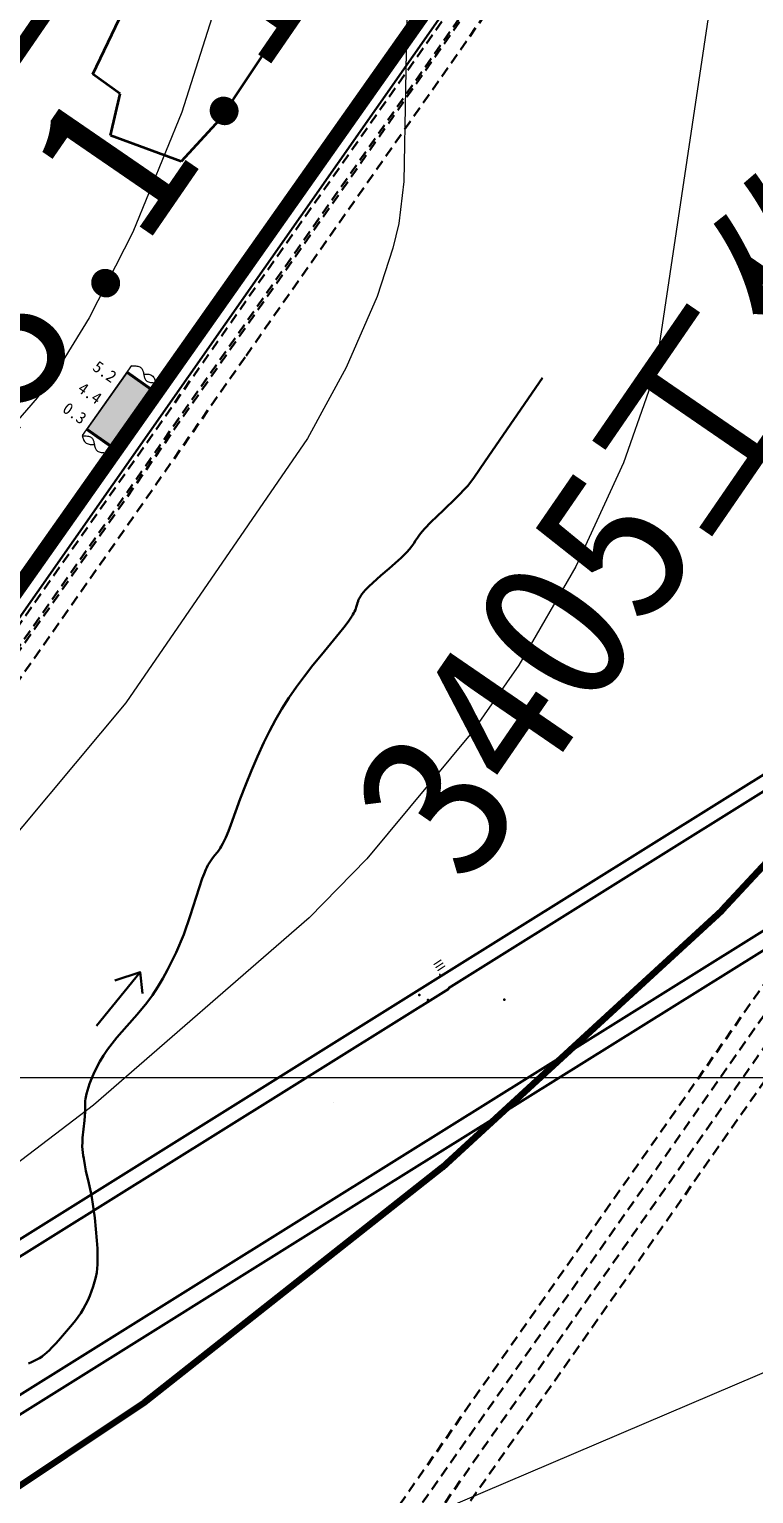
# Model space of a CAD drawing. Header units: inches. Extents: x 36473197 to 36486087, y 3899343 to 3911260.
# Drawn here: x 36480339.5 to 36480584.6, y 3904859.2 to 3905355 of the extents above; entities that cross this region are included whole.
import ezdxf

# ---------------------------------------------------------------- set-up
doc = ezdxf.new("R2010")
doc.units = ezdxf.units.IN
doc.header["$MEASUREMENT"] = 0
doc.linetypes.add('虚线', pattern=[0.0045, 0.00175, -0.001, 0.00175])
doc.linetypes.add('轴线', pattern=[0.026, 0.01, -0.002, 0.002, -0.002, 0.01])
doc.layers.get('Defpoints').update_dxf_attribs({"lineweight": 0})
doc.layers.add('0，2022年3季度接续', color=3, linetype='Continuous')
for name, color, linetype, lineweight in [('4煤底板等值线', 7, 'Continuous', 0), ('可采边界', 7, 'Continuous', 0), ('向北背斜轴', 7, 'Continuous', 0), ('四盘区泄水巷设计', 7, 'Continuous', 0), ('四盘区辅运巷', 7, 'Continuous', 0), ('小柱状', 7, 'Continuous', 0), ('居民地', 7, 'Continuous', 0), ('巷道', 7, 'Continuous', 0), ('巷道掘进尺', 7, 'Continuous', 0), ('巷道注记', 7, 'Continuous', 0), ('水系', 7, 'Continuous', 0), ('经纬网', 7, 'Continuous', 0), ('西区开拓设计', 7, 'Continuous', 0)]:
    doc.layers.add(name, color=color, linetype=linetype, lineweight=lineweight)
doc.styles.add('仿宋', font='simfang.ttf')
doc.styles.add('宋体', font='SIMSUN.TTC')
doc.styles.add('黑体', font='simhei.ttf')
doc.dimstyles.get("Standard").update_dxf_attribs({"dimtxt": 30, "dimasz": 20, "dimexe": 0.18, "dimexo": 0.0625, "dimgap": 0.09, "dimtad": 1, "dimdec": 0, "dimzin": 0, "dimdsep": 46, "dimtxsty": '仿宋', "dimcen": 0.09, "dimclrd": 150, "dimclre": 150, "dimadec": 0, "dimazin": 0, "dimtfac": 1, "dimtdec": 0, "dimtofl": 0, "dimtmove": 0, "dimatfit": 3, "dimfxl": 1, "dimtolj": 1, "dimtzin": 0, "dimlwd": 0, "dimarcsym": 0})

# ---------------------------------------------------------------- blocks, each defined once
blk = doc.blocks.new('*D204')
at = {"layer": 'Defpoints', "color": 0, "transparency": 16777216}
for p in [(36476925.52, 3911082.36), (36486060.15, 3904950.04), (36485936.09, 3904772.87)]:
    blk.add_point(p, dxfattribs=at)
at = {"layer": '四盘区辅运巷', "color": 150, "lineweight": -2, "transparency": 16777216}
for p, q in [((36476925.55, 3911082.41), (36477049.68, 3911259.68)), ((36485936.12, 3904772.92), (36486060.25, 3904950.19))]:
    blk.add_line(p, q, dxfattribs=at)
at = {"layer": '四盘区辅运巷', "color": 150, "lineweight": 0, "transparency": 16777216}
blk.add_line((36477065.96, 3911248.06), (36486043.76, 3904961.51), dxfattribs=at)
at = {"layer": '四盘区辅运巷', "color": 150, "transparency": 16777216}
for points in [[(36477067.87, 3911250.79), (36477064.05, 3911245.33), (36477049.58, 3911259.53)], [(36486045.68, 3904964.24), (36486041.85, 3904958.78), (36486060.15, 3904950.04)]]:
    blk.add_solid(points, dxfattribs=at)
at = {"layer": '四盘区辅运巷', "color": 0, "transparency": 16777216, "insert": (36481563.62, 3908117.29), "char_height": 30, "attachment_point": 5, "rotation": 324.9991, "style": '仿宋'}
blk.add_mtext('\\A1;1100', dxfattribs=at)
blk = doc.blocks.new('*D224')
at = {"layer": 'Defpoints', "color": 0, "transparency": 16777216}
for p in [(36480515.91, 3905753.51), (36480019.68, 3905112.14), (36480051.32, 3905089.99)]:
    blk.add_point(p, dxfattribs=at)
at = {"layer": '可采边界', "color": 150, "lineweight": -2, "transparency": 16777216}
for p, q in [((36480515.86, 3905753.54), (36480484.13, 3905775.76)), ((36480051.27, 3905090.03), (36480019.54, 3905112.25))]:
    blk.add_line(p, q, dxfattribs=at)
at = {"layer": '可采边界', "color": 150, "lineweight": 0, "transparency": 16777216}
blk.add_line((36480472.81, 3905759.28), (36480031.16, 3905128.53), dxfattribs=at)
at = {"layer": '可采边界', "color": 150, "transparency": 16777216}
for points in [[(36480475.54, 3905757.36), (36480470.07, 3905761.19), (36480484.28, 3905775.66)], [(36480033.89, 3905126.61), (36480028.43, 3905130.44), (36480019.68, 3905112.14)]]:
    blk.add_solid(points, dxfattribs=at)
at = {"layer": '可采边界', "color": 0, "transparency": 16777216, "insert": (36480264.48, 3905435.15), "char_height": 30, "attachment_point": 5, "rotation": 235.0004, "style": '仿宋'}
blk.add_mtext('\\A1;810', dxfattribs=at)

msp = doc.modelspace()

# ---------------------------------------------------------------- hatches: boundary and pattern name
at = {"layer": '小柱状'}
msp.add_hatch(color=7, dxfattribs=at).paths.add_polyline_path([(36480359.15, 3905219.8), (36480367.32, 3905214.04), (36480380.69, 3905233), (36480372.52, 3905238.76)], flags=17)
at = {"layer": '小柱状', "lineweight": 0}
h = msp.add_hatch(dxfattribs=at)
h.set_pattern_fill('细粒砂岩_1', color=256, scale=100, angle=-35, style=0, pattern_type=2)
h.set_pattern_definition([(145, (36480372.7279, 3905232.90186), (-0.344146, -0.49149), [0.007222, -0.592778]), (145, (36480372.7321, 3905232.90016), (-0.344146, -0.49149), [0.016, -0.584]), (145, (36480372.7347, 3905232.89955), (-0.344146, -0.49149), [0.021, -0.579]), (145, (36480372.73713, 3905232.8991), (-0.344146, -0.49149), [0.02552, -0.57448]), (145, (36480372.73877, 3905232.89914), (-0.344146, -0.49149), [0.02812, -0.57188]), (145, (36480372.7404, 3905232.8992), (-0.344146, -0.49149), [0.03072, -0.56928]), (145, (36480372.74205, 3905232.8993), (-0.344146, -0.49149), [0.03332, -0.56668]), (145, (36480372.7436, 3905232.8994), (-0.344146, -0.49149), [0.035708, -0.564292]), (145, (36480372.7448, 3905232.8998), (-0.344146, -0.49149), [0.037246, -0.562754]), (145, (36480372.746, 3905232.9002), (-0.344146, -0.49149), [0.038785, -0.561215]), (145, (36480372.7472, 3905232.90056), (-0.344146, -0.49149), [0.040323, -0.559677]), (145, (36480372.7484, 3905232.90094), (-0.344146, -0.49149), [0.04186, -0.55814]), (145, (36480372.7496, 3905232.9013), (-0.344146, -0.49149), [9e-17, -0.6]), (145, (36480372.7496, 3905232.9013), (-0.344146, -0.49149), [0.0434, -0.5566]), (145, (36480372.7505, 3905232.9019), (-0.344146, -0.49149), [0.0442, -0.5558]), (145, (36480372.7514, 3905232.9025), (-0.344146, -0.49149), [0.045, -0.555]), (145, (36480372.7523, 3905232.9031), (-0.344146, -0.49149), [0.0458, -0.5542]), (145, (36480372.7532, 3905232.9037), (-0.344146, -0.49149), [0.0466, -0.5534]), (145, (36480372.7541, 3905232.90426), (-0.344146, -0.49149), [0.0474, -0.5526]), (145, (36480372.755, 3905232.90485), (-0.344146, -0.49149), [4e-17, -0.6]), (145, (36480372.755, 3905232.90485), (-0.344146, -0.49149), [0.0482, -0.5518]), (145, (36480372.7557, 3905232.9056), (-0.344146, -0.49149), [0.048477, -0.551523]), (145, (36480372.7564, 3905232.90633), (-0.344146, -0.49149), [0.048754, -0.551246]), (145, (36480372.7571, 3905232.9071), (-0.344146, -0.49149), [0.04903, -0.55097]), (145, (36480372.7578, 3905232.9078), (-0.344146, -0.49149), [0.049308, -0.550692]), (145, (36480372.75846, 3905232.90855), (-0.344146, -0.49149), [0.049585, -0.550415]), (145, (36480372.75915, 3905232.9093), (-0.344146, -0.49149), [0.04986, -0.55014]), (145, (36480372.7597, 3905232.9101), (-0.344146, -0.49149), [0.04986, -0.55014]), (145, (36480372.7602, 3905232.911), (-0.344146, -0.49149), [0.049585, -0.550415]), (145, (36480372.76064, 3905232.9119), (-0.344146, -0.49149), [0.049308, -0.550692]), (145, (36480372.7611, 3905232.9128), (-0.344146, -0.49149), [0.04903, -0.55097]), (145, (36480372.76156, 3905232.9137), (-0.344146, -0.49149), [0.048754, -0.551246]), (145, (36480372.762, 3905232.9146), (-0.344146, -0.49149), [0.048477, -0.551523]), (145, (36480372.7625, 3905232.9155), (-0.344146, -0.49149), [0.0482, -0.5518]), (145, (36480372.723, 3905232.94315), (-0.344146, -0.49149), [4e-17, -0.6]), (145, (36480372.7627, 3905232.91655), (-0.344146, -0.49149), [0.0474, -0.5526]), (145, (36480372.763, 3905232.9176), (-0.344146, -0.49149), [0.0466, -0.5534]), (145, (36480372.7632, 3905232.91865), (-0.344146, -0.49149), [0.0458, -0.5542]), (145, (36480372.76346, 3905232.9197), (-0.344146, -0.49149), [0.045, -0.555]), (145, (36480372.7637, 3905232.92075), (-0.344146, -0.49149), [0.0442, -0.5558]), (145, (36480372.76396, 3905232.9218), (-0.344146, -0.49149), [0.0434, -0.5566]), (145, (36480372.7284, 3905232.9467), (-0.344146, -0.49149), [0, -0.6]), (145, (36480372.7639, 3905232.92305), (-0.344146, -0.49149), [0.04186, -0.55814]), (145, (36480372.76384, 3905232.9243), (-0.344146, -0.49149), [0.040323, -0.559677]), (145, (36480372.7638, 3905232.9256), (-0.344146, -0.49149), [0.038785, -0.561215]), (145, (36480372.7637, 3905232.92684), (-0.344146, -0.49149), [0.037246, -0.562754]), (145, (36480372.7637, 3905232.9281), (-0.344146, -0.49149), [0.035708, -0.564292]), (145, (36480372.76327, 3905232.9296), (-0.344146, -0.49149), [0.03332, -0.56668]), (145, (36480372.7628, 3905232.93117), (-0.344146, -0.49149), [0.03072, -0.56928]), (145, (36480372.7623, 3905232.9327), (-0.344146, -0.49149), [0.02812, -0.57188]), (145, (36480372.7618, 3905232.9343), (-0.344146, -0.49149), [0.02552, -0.57448]), (145, (36480372.7605, 3905232.9364), (-0.344146, -0.49149), [0.021, -0.579]), (145, (36480372.75904, 3905232.93866), (-0.344146, -0.49149), [0.016, -0.584]), (145, (36480372.7571, 3905232.941), (-0.344146, -0.49149), [0.01011, -0.58989]), (145, (36480372.66696, 3905232.94173), (-0.344146, -0.49149), [0.007222, -0.592778]), (145, (36480372.67113, 3905232.94004), (-0.344146, -0.49149), [0.016, -0.584]), (145, (36480372.67375, 3905232.9394), (-0.344146, -0.49149), [0.021, -0.579]), (145, (36480372.6762, 3905232.93894), (-0.344146, -0.49149), [0.02552, -0.57448]), (145, (36480372.6778, 3905232.939), (-0.344146, -0.49149), [0.02812, -0.57188]), (145, (36480372.67945, 3905232.9391), (-0.344146, -0.49149), [0.03072, -0.56928]), (145, (36480372.6811, 3905232.93916), (-0.344146, -0.49149), [0.03332, -0.56668]), (145, (36480372.68264, 3905232.9393), (-0.344146, -0.49149), [0.035708, -0.564292]), (145, (36480372.68385, 3905232.9397), (-0.344146, -0.49149), [0.037246, -0.562754]), (145, (36480372.68505, 3905232.94005), (-0.344146, -0.49149), [0.038785, -0.561215]), (145, (36480372.68625, 3905232.94043), (-0.344146, -0.49149), [0.040323, -0.559677]), (145, (36480372.68746, 3905232.9408), (-0.344146, -0.49149), [0.04186, -0.55814]), (145, (36480372.68866, 3905232.9412), (-0.344146, -0.49149), [2e-17, -0.6]), (145, (36480372.68866, 3905232.9412), (-0.344146, -0.49149), [0.0434, -0.5566]), (145, (36480372.68956, 3905232.9418), (-0.344146, -0.49149), [0.0442, -0.5558]), (145, (36480372.69046, 3905232.94237), (-0.344146, -0.49149), [0.045, -0.555]), (145, (36480372.69137, 3905232.94296), (-0.344146, -0.49149), [0.0458, -0.5542]), (145, (36480372.69227, 3905232.94355), (-0.344146, -0.49149), [0.0466, -0.5534]), (145, (36480372.69317, 3905232.94414), (-0.344146, -0.49149), [0.0474, -0.5526]), (145, (36480372.69407, 3905232.9447), (-0.344146, -0.49149), [2e-17, -0.6]), (145, (36480372.69407, 3905232.9447), (-0.344146, -0.49149), [0.0482, -0.5518]), (145, (36480372.69476, 3905232.94547), (-0.344146, -0.49149), [0.048477, -0.551523]), (145, (36480372.69544, 3905232.9462), (-0.344146, -0.49149), [0.048754, -0.551246]), (145, (36480372.69613, 3905232.94695), (-0.344146, -0.49149), [0.04903, -0.55097]), (145, (36480372.6968, 3905232.9477), (-0.344146, -0.49149), [0.049308, -0.550692]), (145, (36480372.6975, 3905232.9484), (-0.344146, -0.49149), [0.049585, -0.550415]), (145, (36480372.6982, 3905232.94916), (-0.344146, -0.49149), [0.04986, -0.55014]), (145, (36480372.69877, 3905232.95), (-0.344146, -0.49149), [0.04986, -0.55014]), (145, (36480372.6992, 3905232.9509), (-0.344146, -0.49149), [0.049585, -0.550415]), (145, (36480372.6997, 3905232.9518), (-0.344146, -0.49149), [0.049308, -0.550692]), (145, (36480372.70015, 3905232.9527), (-0.344146, -0.49149), [0.04903, -0.55097]), (145, (36480372.7006, 3905232.9536), (-0.344146, -0.49149), [0.048754, -0.551246]), (145, (36480372.70107, 3905232.9545), (-0.344146, -0.49149), [0.048477, -0.551523]), (145, (36480372.7015, 3905232.9554), (-0.344146, -0.49149), [0.0482, -0.5518]), (145, (36480372.66204, 3905232.983), (-0.344146, -0.49149), [0, -0.6]), (145, (36480372.7018, 3905232.9564), (-0.344146, -0.49149), [0.0474, -0.5526]), (145, (36480372.702, 3905232.9575), (-0.344146, -0.49149), [0.0466, -0.5534]), (145, (36480372.70226, 3905232.9585), (-0.344146, -0.49149), [0.0458, -0.5542]), (145, (36480372.7025, 3905232.95957), (-0.344146, -0.49149), [0.045, -0.555]), (145, (36480372.70276, 3905232.9606), (-0.344146, -0.49149), [0.0442, -0.5558]), (145, (36480372.703, 3905232.96167), (-0.344146, -0.49149), [0.0434, -0.5566]), (145, (36480372.66745, 3905232.98656), (-0.344146, -0.49149), [4e-17, -0.6]), (145, (36480372.70295, 3905232.9629), (-0.344146, -0.49149), [0.04186, -0.55814]), (145, (36480372.7029, 3905232.9642), (-0.344146, -0.49149), [0.040323, -0.559677]), (145, (36480372.70283, 3905232.96545), (-0.344146, -0.49149), [0.038785, -0.561215]), (145, (36480372.7028, 3905232.9667), (-0.344146, -0.49149), [0.037246, -0.562754]), (145, (36480372.7027, 3905232.96797), (-0.344146, -0.49149), [0.035708, -0.564292]), (145, (36480372.7023, 3905232.9695), (-0.344146, -0.49149), [0.03332, -0.56668]), (145, (36480372.7018, 3905232.97104), (-0.344146, -0.49149), [0.03072, -0.56928]), (145, (36480372.70133, 3905232.9726), (-0.344146, -0.49149), [0.02812, -0.57188]), (145, (36480372.70084, 3905232.97417), (-0.344146, -0.49149), [0.02552, -0.57448]), (145, (36480372.69956, 3905232.9763), (-0.344146, -0.49149), [0.021, -0.579]), (145, (36480372.6981, 3905232.97854), (-0.344146, -0.49149), [0.016, -0.584]), (145, (36480372.69614, 3905232.9809), (-0.344146, -0.49149), [0.01011, -0.58989]), (145, (36480372.6051, 3905232.98784), (-0.344146, -0.49149), [0.007222, -0.592778]), (145, (36480372.6093, 3905232.98614), (-0.344146, -0.49149), [0.016, -0.584]), (145, (36480372.6119, 3905232.9855), (-0.344146, -0.49149), [0.021, -0.579]), (145, (36480372.61434, 3905232.98505), (-0.344146, -0.49149), [0.02552, -0.57448]), (145, (36480372.616, 3905232.9851), (-0.344146, -0.49149), [0.02812, -0.57188]), (145, (36480372.6176, 3905232.9852), (-0.344146, -0.49149), [0.03072, -0.56928]), (145, (36480372.61925, 3905232.9853), (-0.344146, -0.49149), [0.03332, -0.56668]), (145, (36480372.6208, 3905232.9854), (-0.344146, -0.49149), [0.035708, -0.564292]), (145, (36480372.622, 3905232.9858), (-0.344146, -0.49149), [0.037246, -0.562754]), (145, (36480372.6232, 3905232.98616), (-0.344146, -0.49149), [0.038785, -0.561215]), (145, (36480372.6244, 3905232.98654), (-0.344146, -0.49149), [0.040323, -0.559677]), (145, (36480372.6256, 3905232.9869), (-0.344146, -0.49149), [0.04186, -0.55814]), (145, (36480372.6268, 3905232.9873), (-0.344146, -0.49149), [0, -0.6]), (145, (36480372.6268, 3905232.9873), (-0.344146, -0.49149), [0.0434, -0.5566]), (145, (36480372.6277, 3905232.9879), (-0.344146, -0.49149), [0.0442, -0.5558]), (145, (36480372.6286, 3905232.9885), (-0.344146, -0.49149), [0.045, -0.555]), (145, (36480372.6295, 3905232.98906), (-0.344146, -0.49149), [0.0458, -0.5542]), (145, (36480372.6304, 3905232.98965), (-0.344146, -0.49149), [0.0466, -0.5534]), (145, (36480372.63133, 3905232.99024), (-0.344146, -0.49149), [0.0474, -0.5526]), (145, (36480372.63223, 3905232.99083), (-0.344146, -0.49149), [3e-17, -0.6]), (145, (36480372.63223, 3905232.99083), (-0.344146, -0.49149), [0.0482, -0.5518]), (145, (36480372.6329, 3905232.9916), (-0.344146, -0.49149), [0.048477, -0.551523]), (145, (36480372.6336, 3905232.9923), (-0.344146, -0.49149), [0.048754, -0.551246]), (145, (36480372.6343, 3905232.99305), (-0.344146, -0.49149), [0.04903, -0.55097]), (145, (36480372.635, 3905232.9938), (-0.344146, -0.49149), [0.049308, -0.550692]), (145, (36480372.63567, 3905232.99453), (-0.344146, -0.49149), [0.049585, -0.550415]), (145, (36480372.63635, 3905232.9953), (-0.344146, -0.49149), [0.04986, -0.55014]), (145, (36480372.6369, 3905232.9961), (-0.344146, -0.49149), [0.04986, -0.55014]), (145, (36480372.6374, 3905232.997), (-0.344146, -0.49149), [0.049585, -0.550415]), (145, (36480372.63785, 3905232.9979), (-0.344146, -0.49149), [0.049308, -0.550692]), (145, (36480372.6383, 3905232.9988), (-0.344146, -0.49149), [0.04903, -0.55097]), (145, (36480372.63877, 3905232.9997), (-0.344146, -0.49149), [0.048754, -0.551246]), (145, (36480372.6392, 3905233.0006), (-0.344146, -0.49149), [0.048477, -0.551523]), (145, (36480372.6397, 3905233.0015), (-0.344146, -0.49149), [0.0482, -0.5518]), (145, (36480372.6002, 3905233.0291), (-0.344146, -0.49149), [3e-17, -0.6]), (145, (36480372.63993, 3905233.00253), (-0.344146, -0.49149), [0.0474, -0.5526]), (145, (36480372.6402, 3905233.0036), (-0.344146, -0.49149), [0.0466, -0.5534]), (145, (36480372.6404, 3905233.0046), (-0.344146, -0.49149), [0.0458, -0.5542]), (145, (36480372.6407, 3905233.0057), (-0.344146, -0.49149), [0.045, -0.555]), (145, (36480372.6409, 3905233.0067), (-0.344146, -0.49149), [0.0442, -0.5558]), (145, (36480372.64116, 3905233.0078), (-0.344146, -0.49149), [0.0434, -0.5566]), (145, (36480372.6056, 3905233.03267), (-0.344146, -0.49149), [3e-17, -0.6]), (145, (36480372.6411, 3905233.00903), (-0.344146, -0.49149), [0.04186, -0.55814]), (145, (36480372.64105, 3905233.0103), (-0.344146, -0.49149), [0.040323, -0.559677]), (145, (36480372.641, 3905233.01155), (-0.344146, -0.49149), [0.038785, -0.561215]), (145, (36480372.64094, 3905233.0128), (-0.344146, -0.49149), [0.037246, -0.562754]), (145, (36480372.6409, 3905233.0141), (-0.344146, -0.49149), [0.035708, -0.564292]), (145, (36480372.6405, 3905233.0156), (-0.344146, -0.49149), [0.03332, -0.56668]), (145, (36480372.64, 3905233.01714), (-0.344146, -0.49149), [0.03072, -0.56928]), (145, (36480372.6395, 3905233.0187), (-0.344146, -0.49149), [0.02812, -0.57188]), (145, (36480372.639, 3905233.0203), (-0.344146, -0.49149), [0.02552, -0.57448]), (145, (36480372.6377, 3905233.0224), (-0.344146, -0.49149), [0.021, -0.579]), (145, (36480372.63625, 3905233.02464), (-0.344146, -0.49149), [0.016, -0.584]), (145, (36480372.6343, 3905233.027), (-0.344146, -0.49149), [0.01011, -0.58989]), (145, (36480372.3101, 3905232.8282), (-0.344146, -0.49149), [0.007222, -0.592778]), (145, (36480372.31427, 3905232.8265), (-0.344146, -0.49149), [0.016, -0.584]), (145, (36480372.3169, 3905232.8259), (-0.344146, -0.49149), [0.021, -0.579]), (145, (36480372.3193, 3905232.8254), (-0.344146, -0.49149), [0.02552, -0.57448]), (145, (36480372.32095, 3905232.8255), (-0.344146, -0.49149), [0.02812, -0.57188]), (145, (36480372.3226, 3905232.82555), (-0.344146, -0.49149), [0.03072, -0.56928]), (145, (36480372.3242, 3905232.8256), (-0.344146, -0.49149), [0.03332, -0.56668]), (145, (36480372.3258, 3905232.82575), (-0.344146, -0.49149), [0.035708, -0.564292]), (145, (36480372.327, 3905232.82613), (-0.344146, -0.49149), [0.037246, -0.562754]), (145, (36480372.3282, 3905232.8265), (-0.344146, -0.49149), [0.038785, -0.561215]), (145, (36480372.3294, 3905232.8269), (-0.344146, -0.49149), [0.040323, -0.559677]), (145, (36480372.3306, 3905232.82727), (-0.344146, -0.49149), [0.04186, -0.55814]), (145, (36480372.3318, 3905232.82764), (-0.344146, -0.49149), [1e-17, -0.6]), (145, (36480372.3318, 3905232.82764), (-0.344146, -0.49149), [0.0434, -0.5566]), (145, (36480372.3327, 3905232.82823), (-0.344146, -0.49149), [0.0442, -0.5558]), (145, (36480372.3336, 3905232.8288), (-0.344146, -0.49149), [0.045, -0.555]), (145, (36480372.3345, 3905232.8294), (-0.344146, -0.49149), [0.0458, -0.5542]), (145, (36480372.3354, 3905232.83), (-0.344146, -0.49149), [0.0466, -0.5534]), (145, (36480372.3363, 3905232.8306), (-0.344146, -0.49149), [0.0474, -0.5526]), (145, (36480372.3372, 3905232.8312), (-0.344146, -0.49149), [0, -0.6]), (145, (36480372.3372, 3905232.8312), (-0.344146, -0.49149), [0.0482, -0.5518]), (145, (36480372.3379, 3905232.8319), (-0.344146, -0.49149), [0.048477, -0.551523]), (145, (36480372.3386, 3905232.83266), (-0.344146, -0.49149), [0.048754, -0.551246]), (145, (36480372.33927, 3905232.8334), (-0.344146, -0.49149), [0.04903, -0.55097]), (145, (36480372.33995, 3905232.83414), (-0.344146, -0.49149), [0.049308, -0.550692]), (145, (36480372.34064, 3905232.8349), (-0.344146, -0.49149), [0.049585, -0.550415]), (145, (36480372.3413, 3905232.8356), (-0.344146, -0.49149), [0.04986, -0.55014]), (145, (36480372.3419, 3905232.83644), (-0.344146, -0.49149), [0.04986, -0.55014]), (145, (36480372.34236, 3905232.83734), (-0.344146, -0.49149), [0.049585, -0.550415]), (145, (36480372.3428, 3905232.83824), (-0.344146, -0.49149), [0.049308, -0.550692]), (145, (36480372.3433, 3905232.83913), (-0.344146, -0.49149), [0.04903, -0.55097]), (145, (36480372.34374, 3905232.84003), (-0.344146, -0.49149), [0.048754, -0.551246]), (145, (36480372.3442, 3905232.84093), (-0.344146, -0.49149), [0.048477, -0.551523]), (145, (36480372.34466, 3905232.84183), (-0.344146, -0.49149), [0.0482, -0.5518]), (145, (36480372.3052, 3905232.8695), (-0.344146, -0.49149), [2e-17, -0.6]), (145, (36480372.3449, 3905232.8429), (-0.344146, -0.49149), [0.0474, -0.5526]), (145, (36480372.34515, 3905232.8439), (-0.344146, -0.49149), [0.0466, -0.5534]), (145, (36480372.3454, 3905232.845), (-0.344146, -0.49149), [0.0458, -0.5542]), (145, (36480372.34564, 3905232.846), (-0.344146, -0.49149), [0.045, -0.555]), (145, (36480372.3459, 3905232.8471), (-0.344146, -0.49149), [0.0442, -0.5558]), (145, (36480372.34614, 3905232.8481), (-0.344146, -0.49149), [0.0434, -0.5566]), (145, (36480372.3106, 3905232.873), (-0.344146, -0.49149), [4e-17, -0.6]), (145, (36480372.3461, 3905232.8494), (-0.344146, -0.49149), [0.04186, -0.55814]), (145, (36480372.346, 3905232.85064), (-0.344146, -0.49149), [0.040323, -0.559677]), (145, (36480372.34597, 3905232.8519), (-0.344146, -0.49149), [0.038785, -0.561215]), (145, (36480372.3459, 3905232.85316), (-0.344146, -0.49149), [0.037246, -0.562754]), (145, (36480372.34585, 3905232.8544), (-0.344146, -0.49149), [0.035708, -0.564292]), (145, (36480372.34545, 3905232.8559), (-0.344146, -0.49149), [0.03332, -0.56668]), (145, (36480372.34496, 3905232.8575), (-0.344146, -0.49149), [0.03072, -0.56928]), (145, (36480372.34447, 3905232.85906), (-0.344146, -0.49149), [0.02812, -0.57188]), (145, (36480372.344, 3905232.8606), (-0.344146, -0.49149), [0.02552, -0.57448]), (145, (36480372.3427, 3905232.86274), (-0.344146, -0.49149), [0.021, -0.579]), (145, (36480372.3412, 3905232.865), (-0.344146, -0.49149), [0.016, -0.584]), (145, (36480372.3393, 3905232.86733), (-0.344146, -0.49149), [0.01011, -0.58989]), (145, (36480372.24914, 3905232.86806), (-0.344146, -0.49149), [0.007222, -0.592778]), (145, (36480372.2533, 3905232.86636), (-0.344146, -0.49149), [0.016, -0.584]), (145, (36480372.25593, 3905232.86575), (-0.344146, -0.49149), [0.021, -0.579]), (145, (36480372.25836, 3905232.8653), (-0.344146, -0.49149), [0.02552, -0.57448]), (145, (36480372.26, 3905232.86534), (-0.344146, -0.49149), [0.02812, -0.57188]), (145, (36480372.26164, 3905232.8654), (-0.344146, -0.49149), [0.03072, -0.56928]), (145, (36480372.2633, 3905232.8655), (-0.344146, -0.49149), [0.03332, -0.56668]), (145, (36480372.2648, 3905232.8656), (-0.344146, -0.49149), [0.035708, -0.564292]), (145, (36480372.266, 3905232.866), (-0.344146, -0.49149), [0.037246, -0.562754]), (145, (36480372.26723, 3905232.8664), (-0.344146, -0.49149), [0.038785, -0.561215]), (145, (36480372.26844, 3905232.86676), (-0.344146, -0.49149), [0.040323, -0.559677]), (145, (36480372.26964, 3905232.86714), (-0.344146, -0.49149), [0.04186, -0.55814]), (145, (36480372.27084, 3905232.8675), (-0.344146, -0.49149), [0, -0.6]), (145, (36480372.27084, 3905232.8675), (-0.344146, -0.49149), [0.0434, -0.5566]), (145, (36480372.27174, 3905232.8681), (-0.344146, -0.49149), [0.0442, -0.5558]), (145, (36480372.27265, 3905232.8687), (-0.344146, -0.49149), [0.045, -0.555]), (145, (36480372.27355, 3905232.8693), (-0.344146, -0.49149), [0.0458, -0.5542]), (145, (36480372.27445, 3905232.8699), (-0.344146, -0.49149), [0.0466, -0.5534]), (145, (36480372.27535, 3905232.87046), (-0.344146, -0.49149), [0.0474, -0.5526]), (145, (36480372.27625, 3905232.87105), (-0.344146, -0.49149), [2e-17, -0.6]), (145, (36480372.27625, 3905232.87105), (-0.344146, -0.49149), [0.0482, -0.5518]), (145, (36480372.27694, 3905232.8718), (-0.344146, -0.49149), [0.048477, -0.551523]), (145, (36480372.2776, 3905232.87253), (-0.344146, -0.49149), [0.048754, -0.551246]), (145, (36480372.2783, 3905232.8733), (-0.344146, -0.49149), [0.04903, -0.55097]), (145, (36480372.279, 3905232.874), (-0.344146, -0.49149), [0.049308, -0.550692]), (145, (36480372.2797, 3905232.87475), (-0.344146, -0.49149), [0.049585, -0.550415]), (145, (36480372.2804, 3905232.8755), (-0.344146, -0.49149), [0.04986, -0.55014]), (145, (36480372.28095, 3905232.8763), (-0.344146, -0.49149), [0.04986, -0.55014]), (145, (36480372.2814, 3905232.8772), (-0.344146, -0.49149), [0.049585, -0.550415]), (145, (36480372.28187, 3905232.8781), (-0.344146, -0.49149), [0.049308, -0.550692]), (145, (36480372.2823, 3905232.879), (-0.344146, -0.49149), [0.04903, -0.55097]), (145, (36480372.2828, 3905232.8799), (-0.344146, -0.49149), [0.048754, -0.551246]), (145, (36480372.28325, 3905232.8808), (-0.344146, -0.49149), [0.048477, -0.551523]), (145, (36480372.2837, 3905232.8817), (-0.344146, -0.49149), [0.0482, -0.5518]), (145, (36480372.2442, 3905232.90935), (-0.344146, -0.49149), [2e-17, -0.6]), (145, (36480372.28395, 3905232.88275), (-0.344146, -0.49149), [0.0474, -0.5526]), (145, (36480372.2842, 3905232.8838), (-0.344146, -0.49149), [0.0466, -0.5534]), (145, (36480372.28445, 3905232.88485), (-0.344146, -0.49149), [0.0458, -0.5542]), (145, (36480372.2847, 3905232.8859), (-0.344146, -0.49149), [0.045, -0.555]), (145, (36480372.28494, 3905232.88695), (-0.344146, -0.49149), [0.0442, -0.5558]), (145, (36480372.2852, 3905232.888), (-0.344146, -0.49149), [0.0434, -0.5566]), (145, (36480372.24963, 3905232.9129), (-0.344146, -0.49149), [2e-17, -0.6]), (145, (36480372.2851, 3905232.88925), (-0.344146, -0.49149), [0.04186, -0.55814]), (145, (36480372.2851, 3905232.8905), (-0.344146, -0.49149), [0.040323, -0.559677]), (145, (36480372.285, 3905232.8918), (-0.344146, -0.49149), [0.038785, -0.561215]), (145, (36480372.28496, 3905232.89304), (-0.344146, -0.49149), [0.037246, -0.562754]), (145, (36480372.2849, 3905232.8943), (-0.344146, -0.49149), [0.035708, -0.564292]), (145, (36480372.2845, 3905232.8958), (-0.344146, -0.49149), [0.03332, -0.56668]), (145, (36480372.284, 3905232.89736), (-0.344146, -0.49149), [0.03072, -0.56928]), (145, (36480372.2835, 3905232.8989), (-0.344146, -0.49149), [0.02812, -0.57188]), (145, (36480372.283, 3905232.9005), (-0.344146, -0.49149), [0.02552, -0.57448]), (145, (36480372.28174, 3905232.9026), (-0.344146, -0.49149), [0.021, -0.579]), (145, (36480372.2803, 3905232.90486), (-0.344146, -0.49149), [0.016, -0.584]), (145, (36480372.2783, 3905232.9072), (-0.344146, -0.49149), [0.01011, -0.58989]), (145, (36480372.1873, 3905232.91417), (-0.344146, -0.49149), [0.007222, -0.592778]), (145, (36480372.1915, 3905232.91247), (-0.344146, -0.49149), [0.016, -0.584]), (145, (36480372.1941, 3905232.91185), (-0.344146, -0.49149), [0.021, -0.579]), (145, (36480372.1965, 3905232.9114), (-0.344146, -0.49149), [0.02552, -0.57448]), (145, (36480372.19816, 3905232.91145), (-0.344146, -0.49149), [0.02812, -0.57188]), (145, (36480372.1998, 3905232.9115), (-0.344146, -0.49149), [0.03072, -0.56928]), (145, (36480372.20144, 3905232.9116), (-0.344146, -0.49149), [0.03332, -0.56668]), (145, (36480372.203, 3905232.91173), (-0.344146, -0.49149), [0.035708, -0.564292]), (145, (36480372.2042, 3905232.9121), (-0.344146, -0.49149), [0.037246, -0.562754]), (145, (36480372.2054, 3905232.9125), (-0.344146, -0.49149), [0.038785, -0.561215]), (145, (36480372.2066, 3905232.91287), (-0.344146, -0.49149), [0.040323, -0.559677]), (145, (36480372.2078, 3905232.91324), (-0.344146, -0.49149), [0.04186, -0.55814]), (145, (36480372.209, 3905232.9136), (-0.344146, -0.49149), [2e-17, -0.6]), (145, (36480372.209, 3905232.9136), (-0.344146, -0.49149), [0.0434, -0.5566]), (145, (36480372.2099, 3905232.9142), (-0.344146, -0.49149), [0.0442, -0.5558]), (145, (36480372.2108, 3905232.9148), (-0.344146, -0.49149), [0.045, -0.555]), (145, (36480372.2117, 3905232.9154), (-0.344146, -0.49149), [0.0458, -0.5542]), (145, (36480372.2126, 3905232.916), (-0.344146, -0.49149), [0.0466, -0.5534]), (145, (36480372.2135, 3905232.9166), (-0.344146, -0.49149), [0.0474, -0.5526]), (145, (36480372.2144, 3905232.91716), (-0.344146, -0.49149), [0, -0.6]), (145, (36480372.2144, 3905232.91716), (-0.344146, -0.49149), [0.0482, -0.5518]), (145, (36480372.2151, 3905232.9179), (-0.344146, -0.49149), [0.048477, -0.551523]), (145, (36480372.2158, 3905232.91864), (-0.344146, -0.49149), [0.048754, -0.551246]), (145, (36480372.2165, 3905232.9194), (-0.344146, -0.49149), [0.04903, -0.55097]), (145, (36480372.21716, 3905232.9201), (-0.344146, -0.49149), [0.049308, -0.550692]), (145, (36480372.21785, 3905232.92086), (-0.344146, -0.49149), [0.049585, -0.550415]), (145, (36480372.21854, 3905232.9216), (-0.344146, -0.49149), [0.04986, -0.55014]), (145, (36480372.2191, 3905232.9224), (-0.344146, -0.49149), [0.04986, -0.55014]), (145, (36480372.21957, 3905232.9233), (-0.344146, -0.49149), [0.049585, -0.550415]), (145, (36480372.22, 3905232.9242), (-0.344146, -0.49149), [0.049308, -0.550692]), (145, (36480372.2205, 3905232.9251), (-0.344146, -0.49149), [0.04903, -0.55097]), (145, (36480372.22095, 3905232.926), (-0.344146, -0.49149), [0.048754, -0.551246]), (145, (36480372.2214, 3905232.9269), (-0.344146, -0.49149), [0.048477, -0.551523]), (145, (36480372.2219, 3905232.9278), (-0.344146, -0.49149), [0.0482, -0.5518]), (145, (36480372.1824, 3905232.95546), (-0.344146, -0.49149), [0, -0.6]), (145, (36480372.2221, 3905232.92886), (-0.344146, -0.49149), [0.0474, -0.5526]), (145, (36480372.22236, 3905232.9299), (-0.344146, -0.49149), [0.0466, -0.5534]), (145, (36480372.2226, 3905232.93096), (-0.344146, -0.49149), [0.0458, -0.5542]), (145, (36480372.22285, 3905232.932), (-0.344146, -0.49149), [0.045, -0.555]), (145, (36480372.2231, 3905232.93305), (-0.344146, -0.49149), [0.0442, -0.5558]), (145, (36480372.22335, 3905232.9341), (-0.344146, -0.49149), [0.0434, -0.5566]), (145, (36480372.1878, 3905232.959), (-0.344146, -0.49149), [4e-17, -0.6]), (145, (36480372.2233, 3905232.93536), (-0.344146, -0.49149), [0.04186, -0.55814]), (145, (36480372.22323, 3905232.9366), (-0.344146, -0.49149), [0.040323, -0.559677]), (145, (36480372.2232, 3905232.9379), (-0.344146, -0.49149), [0.038785, -0.561215]), (145, (36480372.2231, 3905232.93914), (-0.344146, -0.49149), [0.037246, -0.562754]), (145, (36480372.22306, 3905232.9404), (-0.344146, -0.49149), [0.035708, -0.564292]), (145, (36480372.22266, 3905232.9419), (-0.344146, -0.49149), [0.03332, -0.56668]), (145, (36480372.22217, 3905232.9435), (-0.344146, -0.49149), [0.03072, -0.56928]), (145, (36480372.2217, 3905232.94504), (-0.344146, -0.49149), [0.02812, -0.57188]), (145, (36480372.2212, 3905232.9466), (-0.344146, -0.49149), [0.02552, -0.57448]), (145, (36480372.2199, 3905232.9487), (-0.344146, -0.49149), [0.021, -0.579]), (145, (36480372.21843, 3905232.95097), (-0.344146, -0.49149), [0.016, -0.584]), (145, (36480372.2165, 3905232.9533), (-0.344146, -0.49149), [0.01011, -0.58989])])
h.paths.add_polyline_path([(36480372.47, 3905238.69), (36480380.64, 3905232.93), (36480380.87, 3905233.25), (36480372.7, 3905239.02)], flags=17)
h = msp.add_hatch(dxfattribs=at)
h.set_pattern_fill('泥岩_1_1', color=256, scale=133.333333, angle=-35, style=0, pattern_type=2)
h.set_pattern_definition([(145, (36480358.6987, 3905213.515), (-0.45886, -0.65532), [0.266667, -0.533333]), (325, (36480359.0373, 3905213.76614), (0.45886, 0.65532), [0.266667, -0.533333]), (325, (36480358.5403, 3905213.87), (0.45886, 0.65532), []), (325, (36480358.3109, 3905213.5423), (0.45886, 0.65532), [])])
h.paths.add_polyline_path([(36480358.87, 3905219.4), (36480367.04, 3905213.64), (36480367.27, 3905213.97), (36480359.1, 3905219.73)], flags=17)

# ---------------------------------------------------------------- linework, layer by layer
at = {"layer": '0，2022年3季度接续', "color": 1, "true_color": 0xff0000, "const_width": 5.29}
msp.add_lwpolyline([(36480117.26, 3905157.38), (36480259.48, 3905057.46), (36480505.17, 3905406.23), (36480360.13, 3905507.79), (36480117.26, 3905157.38)], dxfattribs=at)
at = {"layer": '4煤底板等值线', "color": 7, "linetype": 'Continuous', "lineweight": 0, "flags": 128}
for points in [[(36480404.41, 3905368.91), (36480391.09, 3905326.94), (36480374.54, 3905286.31), (36480359.78, 3905257.25), (36480348.47, 3905238.91), (36480342.18, 3905230.23), (36480333.48, 3905220.19), (36480264.64, 3905155.66), (36480188.07, 3905063.38), (36480164.06, 3905041.76), (36480112.11, 3905002.76), (36480031.67, 3904953.59), (36479878.62, 3904838.15), (36479864.2, 3904823.8), (36479837.91, 3904792.45), (36479802.49, 3904741.84), (36479781.8, 3904706.36), (36479772.32, 3904685.11), (36479765.23, 3904672.18), (36479755.7, 3904657.96), (36479746.91, 3904647.27), (36479735.89, 3904636.27), (36479627.03, 3904549.12)], [(36480467.39, 3905366.25), (36480466.18, 3905303.44), (36480464.51, 3905289.25), (36480462.55, 3905280.89), (36480457.17, 3905264.46), (36480446.74, 3905240.46), (36480433.59, 3905216.41), (36480372.21, 3905126.97), (36480320.12, 3905064.6), (36480282.18, 3905024.76), (36480139.57, 3904900.71), (36480048.5, 3904829.52), (36480036.72, 3904818.66), (36479994.26, 3904770.5), (36479992.74, 3904768.36), (36479978.62, 3904751.28), (36479969.13, 3904736.8), (36479949.54, 3904713.15), (36479853.49, 3904608.65)], [(36480569.5, 3905361.19), (36480552.65, 3905248.07), (36480548.96, 3905232.29), (36480540.56, 3905208.16), (36480524.43, 3905173.14), (36480505.12, 3905139.69), (36480489.2, 3905116.92), (36480453.68, 3905074.12), (36480434.25, 3905054.17), (36480361.21, 3904990.75)], [(36480261.09, 3904764.95), (36480334.61, 3904787.77), (36480364.48, 3904799.94), (36480414.81, 3904826.33), (36480609.69, 3904909.51), (36480662.68, 3904937.99), (36480687.3, 3904954.67), (36480703.32, 3904968.48), (36480732.99, 3904998.99), (36480884.97, 3905187.4), (36480914.38, 3905216.81), (36480991.89, 3905307.78), (36481019.47, 3905334.14), (36481052.66, 3905359.87)], [(36480361.21, 3904990.75), (36480222.26, 3904884.83), (36480155.95, 3904824.89)]]:
    msp.add_lwpolyline(points, dxfattribs=at)
at = {"layer": '向北背斜轴', "color": 1, "lineweight": 100, "true_color": 0xff0000, "flags": 128}
msp.add_lwpolyline([(36480842.76, 3905435.61), (36480700.41, 3905200.66), (36480661.14, 3905150.37), (36480573.82, 3905056.59), (36480479.2, 3904969.64), (36480378.51, 3904890.14), (36480325.38, 3904854.65), (36480099.79, 3904736.04), (36480058.4, 3904705.99), (36480019.24, 3904672.91), (36479922.22, 3904578.27), (36479636.95, 3904369), (36479610.14, 3904345.79), (36479593.73, 3904329.22), (36479586.18, 3904320.44), (36479575.16, 3904305.07), (36479565.25, 3904288.87), (36479547.82, 3904254.75), (36479532.82, 3904218.9), (36479508.11, 3904143.71), (36479414.51, 3903713.86)], dxfattribs=at)
at = {"layer": '四盘区泄水巷设计', "color": 30, "linetype": '虚线', "lineweight": 30, "ltscale": 2000, "true_color": 0xff8000}
for p, q in [((36480057.48, 3904755.46), (36480681.18, 3905646.19)), ((36480139.03, 3904864.61), (36480684.62, 3905643.79))]:
    msp.add_line(p, q, dxfattribs=at)
at = {"layer": '四盘区泄水巷设计', "color": 30, "linetype": 'Continuous', "lineweight": 30, "true_color": 0xff8000}
for p, q in [((36480728.83, 3905190.72), (36480478.76, 3905034.4)), ((36480731.38, 3905186.64), (36480481.29, 3905030.37)), ((36480745.02, 3905141.39), (36480458.37, 3904962.27)), ((36480626.68, 3905074.05), (36480466.58, 3904974.01)), ((36480478.76, 3905034.4), (36480241.67, 3904886.25)), ((36480481.41, 3905030.16), (36480248.62, 3904884.7)), ((36480466.58, 3904974.01), (36480269.51, 3904850.87)), ((36480458.37, 3904962.27), (36479180.31, 3904163.66))]:
    msp.add_line(p, q, dxfattribs=at)
at = {"layer": '四盘区泄水巷设计', "color": 1, "linetype": '轴线', "lineweight": 30, "ltscale": 2000, "true_color": 0xff0000}
msp.add_line((36480442.34, 3904991.64), (36480442.34, 3904991.64), dxfattribs=at)
at = {"layer": '四盘区泄水巷设计', "color": 7, "lineweight": 30}
for p in [(36480471.51, 3905028.05), (36480474.42, 3905026.34), (36480500.26, 3905026.47)]:
    msp.add_point(p, dxfattribs=at)
at = {"layer": '四盘区辅运巷', "linetype": '虚线', "lineweight": 30, "ltscale": 2000, "flags": 128}
for points, elevation in [([(36479994.42, 3904162.27), (36480979.51, 3905569.43)], 0.2), ([(36479983.75, 3904157.77), (36480970.76, 3905567.89)], 0.2), ([(36479679.42, 3903733.44), (36480951.9, 3905551.42)], 0.2), ([(36479999.91, 3904158.43), (36480967.45, 3905540.53)], 0.4)]:
    msp.add_lwpolyline(points, dxfattribs=dict(at, elevation=elevation))
at = {"layer": '小柱状', "color": 7, "linetype": 'Continuous', "lineweight": 0}
for p, q in [((36480357.48, 3905217.43), (36480374.19, 3905241.13)), ((36480365.6, 3905211.6), (36480382.31, 3905235.3))]:
    msp.add_line(p, q, dxfattribs=at)
at = {"layer": '小柱状', "linetype": 'Continuous', "flags": 128}
for points in [[(36480359.1, 3905219.73), (36480367.27, 3905213.97), (36480380.64, 3905232.93), (36480372.47, 3905238.69), (36480359.1, 3905219.73)], [(36480372.47, 3905238.69), (36480380.64, 3905232.93), (36480380.87, 3905233.25), (36480372.7, 3905239.02), (36480372.47, 3905238.69)], [(36480358.87, 3905219.4), (36480367.04, 3905213.64), (36480367.27, 3905213.97), (36480359.1, 3905219.73), (36480358.87, 3905219.4)]]:
    msp.add_lwpolyline(points, dxfattribs=at)
at = {"layer": '小柱状', "color": 7, "linetype": 'Continuous', "flags": 128}
msp.add_lwpolyline([(36480359.1, 3905219.73), (36480367.27, 3905213.97), (36480380.64, 3905232.93), (36480372.47, 3905238.69), (36480359.1, 3905219.73)], dxfattribs=at)
at = {"layer": '小柱状', "color": 7}
msp.add_lwpolyline([(36480359.15, 3905219.8), (36480367.32, 3905214.04), (36480380.69, 3905233), (36480372.52, 3905238.76), (36480359.15, 3905219.8)], dxfattribs=at)
at = {"layer": '小柱状', "color": 7, "linetype": 'Continuous', "lineweight": 0, "flags": 128}
for points in [[(36480374.14, 3905241.06), (36480374.19, 3905241.06), (36480374.33, 3905241.06), (36480374.55, 3905241.06), (36480374.83, 3905241.05), (36480375.16, 3905241.03), (36480375.51, 3905240.99), (36480375.88, 3905240.94), (36480376.24, 3905240.87), (36480376.59, 3905240.77), (36480376.9, 3905240.64), (36480377.17, 3905240.48), (36480377.4, 3905240.3), (36480377.59, 3905240.09), (36480377.74, 3905239.86), (36480377.87, 3905239.61), (36480377.97, 3905239.34), (36480378.05, 3905239.06), (36480378.12, 3905238.77), (36480378.17, 3905238.48), (36480378.28, 3905237.88), (36480378.34, 3905237.59), (36480378.4, 3905237.3), (36480378.48, 3905237.02), (36480378.59, 3905236.75), (36480378.71, 3905236.5), (36480378.86, 3905236.27), (36480379.05, 3905236.06), (36480379.28, 3905235.87), (36480379.55, 3905235.72), (36480379.86, 3905235.59), (36480380.21, 3905235.49), (36480380.58, 3905235.42), (36480380.94, 3905235.36), (36480381.3, 3905235.33), (36480381.62, 3905235.31), (36480381.9, 3905235.3), (36480382.12, 3905235.3), (36480382.26, 3905235.3), (36480382.31, 3905235.3)], [(36480378.23, 3905238.18), (36480378.28, 3905238.19), (36480378.42, 3905238.2), (36480378.63, 3905238.22), (36480378.91, 3905238.24), (36480379.23, 3905238.24), (36480379.58, 3905238.22), (36480379.94, 3905238.17), (36480380.31, 3905238.08), (36480380.66, 3905237.95), (36480380.99, 3905237.76), (36480381.28, 3905237.52), (36480381.52, 3905237.23), (36480381.73, 3905236.91), (36480381.9, 3905236.58), (36480382.03, 3905236.26), (36480382.14, 3905235.96), (36480382.22, 3905235.69), (36480382.27, 3905235.48), (36480382.3, 3905235.35), (36480382.31, 3905235.3)], [(36480357.43, 3905217.36), (36480357.48, 3905217.36), (36480357.62, 3905217.36), (36480357.84, 3905217.36), (36480358.12, 3905217.35), (36480358.44, 3905217.33), (36480358.8, 3905217.29), (36480359.16, 3905217.24), (36480359.53, 3905217.17), (36480359.88, 3905217.07), (36480360.19, 3905216.94), (36480360.46, 3905216.78), (36480360.69, 3905216.6), (36480360.88, 3905216.39), (36480361.03, 3905216.16), (36480361.15, 3905215.91), (36480361.26, 3905215.64), (36480361.34, 3905215.36), (36480361.4, 3905215.07), (36480361.46, 3905214.78), (36480361.57, 3905214.18), (36480361.62, 3905213.89), (36480361.69, 3905213.6), (36480361.77, 3905213.32), (36480361.87, 3905213.05), (36480362, 3905212.8), (36480362.15, 3905212.57), (36480362.34, 3905212.36), (36480362.57, 3905212.17), (36480362.84, 3905212.02), (36480363.15, 3905211.89), (36480363.5, 3905211.79), (36480363.86, 3905211.72), (36480364.23, 3905211.67), (36480364.58, 3905211.63), (36480364.91, 3905211.61), (36480365.19, 3905211.6), (36480365.41, 3905211.6), (36480365.55, 3905211.6), (36480365.6, 3905211.6)], [(36480357.43, 3905217.36), (36480357.44, 3905217.31), (36480357.47, 3905217.17), (36480357.52, 3905216.96), (36480357.6, 3905216.7), (36480357.71, 3905216.4), (36480357.84, 3905216.08), (36480358.01, 3905215.75), (36480358.22, 3905215.43), (36480358.46, 3905215.14), (36480358.75, 3905214.9), (36480359.08, 3905214.71), (36480359.43, 3905214.58), (36480359.8, 3905214.49), (36480360.16, 3905214.44), (36480360.51, 3905214.42), (36480360.83, 3905214.42), (36480361.11, 3905214.43), (36480361.32, 3905214.45), (36480361.46, 3905214.47), (36480361.51, 3905214.48)]]:
    msp.add_lwpolyline(points, dxfattribs=at)
at = {"layer": '居民地', "color": 254, "linetype": 'Continuous', "lineweight": 35, "true_color": 0xd7d7d7}
for p, q in [((36480457.48, 3905405.32, 0.2), (36480403.82, 3905324.27, 0.2)), ((36480361.03, 3905339.72, 0.2), (36480378.44, 3905376.14, 0.2)), ((36480370.23, 3905333.15, 0.2), (36480361.03, 3905339.72, 0.2)), ((36480366.94, 3905319.04, 0.2), (36480370.23, 3905333.15, 0.2)), ((36480403.82, 3905324.27, 0.2), (36480390.92, 3905310.18, 0.2)), ((36480390.92, 3905310.18, 0.2), (36480366.94, 3905319.04, 0.2))]:
    msp.add_line(p, q, dxfattribs=at)
at = {"layer": '巷道', "color": 7, "lineweight": 30, "flags": 128}
for points in [[(36480138.09, 3904872.92), (36480724.57, 3905710.51)], [(36480425.01, 3905291.76), (36480579.26, 3905512.05)], [(36480317.07, 3905137.6), (36480425.01, 3905291.76)]]:
    msp.add_lwpolyline(points, dxfattribs=at)
at = {"layer": '巷道掘进尺', "color": 3, "true_color": 0x00ff00, "const_width": 0.3}
msp.add_lwpolyline([(36480478.57, 3905034.98, -1), (36480478.23, 3905034.98, -1), (36480478.57, 3905034.98)], format="xyb", dxfattribs=at)
at = {"layer": '水系', "color": 151, "linetype": 'Continuous', "lineweight": 30, "true_color": 0x7fbfff, "flags": 128}
for points in [[(36480339.26, 3904903.29), (36480340.21, 3904903.71), (36480341.15, 3904904.15), (36480342.07, 3904904.62), (36480342.52, 3904904.86), (36480342.96, 3904905.12), (36480343.82, 3904905.68), (36480344.26, 3904906), (36480344.68, 3904906.34), (36480345.5, 3904907.06), (36480346.3, 3904907.81), (36480347.08, 3904908.59), (36480348.59, 3904910.22), (36480350.07, 3904911.89), (36480352.16, 3904914.23), (36480354.17, 3904916.62), (36480355.13, 3904917.85), (36480356.05, 3904919.1), (36480356.93, 3904920.38), (36480357.76, 3904921.69), (36480358.56, 3904923.15), (36480359.3, 3904924.65), (36480359.97, 3904926.18), (36480360.59, 3904927.73), (36480361.14, 3904929.31), (36480361.63, 3904930.9), (36480361.84, 3904931.71), (36480362.03, 3904932.51), (36480362.35, 3904934.14), (36480362.5, 3904935.47), (36480362.59, 3904936.81), (36480362.64, 3904939.51), (36480362.55, 3904942.21), (36480362.38, 3904944.92), (36480362.06, 3904948.77), (36480361.66, 3904952.61), (36480361.15, 3904956.44), (36480360.52, 3904960.26), (36480359.62, 3904964.39), (36480358.7, 3904968.52), (36480358.28, 3904970.58), (36480357.92, 3904972.65), (36480357.76, 3904973.68), (36480357.63, 3904974.72), (36480357.46, 3904976.79), (36480357.47, 3904978.24), (36480357.55, 3904979.7), (36480357.82, 3904982.61), (36480358.16, 3904985.53), (36480358.43, 3904988.44), (36480358.43, 3904989.4), (36480358.41, 3904990.36), (36480358.41, 3904991.31), (36480358.44, 3904992.26), (36480358.52, 3904992.84), (36480358.61, 3904993.41), (36480358.87, 3904994.56), (36480359.17, 3904995.69), (36480359.52, 3904996.82), (36480359.91, 3904997.94), (36480360.33, 3904999.05), (36480361.26, 3905001.24), (36480362.3, 3905003.4), (36480363.42, 3905005.51), (36480364.64, 3905007.58), (36480365.95, 3905009.57), (36480367.5, 3905011.64), (36480369.14, 3905013.64), (36480372.56, 3905017.52), (36480376.01, 3905021.38), (36480379.32, 3905025.34), (36480381.23, 3905028.03), (36480382.99, 3905030.81), (36480384.67, 3905033.65), (36480386.27, 3905036.54), (36480387.78, 3905039.47), (36480389.23, 3905042.44), (36480391.84, 3905048.52), (36480393.97, 3905054.83), (36480395.93, 3905061.19), (36480396.94, 3905064.35), (36480398.04, 3905067.47), (36480398.63, 3905069), (36480399.27, 3905070.5), (36480399.61, 3905071.24), (36480399.97, 3905071.97), (36480400.36, 3905072.69), (36480400.78, 3905073.39), (36480401.51, 3905074.37), (36480402.3, 3905075.33), (36480403.08, 3905076.29), (36480403.83, 3905077.28), (36480404.14, 3905077.76), (36480404.43, 3905078.26), (36480404.97, 3905079.27), (36480405.96, 3905081.35), (36480406.86, 3905083.48), (36480407.71, 3905085.64), (36480409.32, 3905090.02), (36480410.9, 3905094.41), (36480412.75, 3905099.26), (36480414.69, 3905104.07), (36480416.71, 3905108.83), (36480418.86, 3905113.53), (36480420.79, 3905117.39), (36480422.84, 3905121.19), (36480425, 3905124.92), (36480427.28, 3905128.58), (36480429.9, 3905132.34), (36480432.63, 3905136.02), (36480435.45, 3905139.64), (36480438.35, 3905143.23), (36480441.43, 3905146.92), (36480444.49, 3905150.62), (36480445.97, 3905152.5), (36480447.39, 3905154.41), (36480448.06, 3905155.38), (36480448.71, 3905156.37), (36480449.01, 3905156.87), (36480449.31, 3905157.38), (36480449.45, 3905157.64), (36480449.58, 3905157.9), (36480449.83, 3905158.43), (36480450.16, 3905159.38), (36480450.45, 3905160.35), (36480450.59, 3905160.84), (36480450.75, 3905161.31), (36480450.83, 3905161.55), (36480450.92, 3905161.78), (36480451.11, 3905162.24), (36480451.21, 3905162.43), (36480451.32, 3905162.62), (36480451.55, 3905162.99), (36480451.8, 3905163.36), (36480452.05, 3905163.71), (36480452.6, 3905164.4), (36480453.19, 3905165.07), (36480454.43, 3905166.35), (36480455.75, 3905167.6), (36480458.5, 3905170), (36480461.31, 3905172.37), (36480463.34, 3905174.18), (36480465.31, 3905176.03), (36480466.26, 3905176.97), (36480467.2, 3905177.94), (36480468.1, 3905178.93), (36480468.95, 3905179.96), (36480469.61, 3905180.9), (36480470.23, 3905181.86), (36480470.85, 3905182.82), (36480471.51, 3905183.76), (36480472.42, 3905184.89), (36480473.39, 3905185.97), (36480475.42, 3905188.07), (36480479.63, 3905192.14), (36480483.83, 3905196.21), (36480487.83, 3905200.45), (36480489.91, 3905203.16), (36480491.88, 3905205.95), (36480493.8, 3905208.79), (36480513.11, 3905236.98)], [(36480362.2, 3905017.59), (36480377.01, 3905035.78)], [(36480368.46, 3905032.98), (36480377.01, 3905035.78), (36480377.86, 3905028.56)]]:
    msp.add_lwpolyline(points, dxfattribs=at)
at = {"layer": '经纬网', "color": 7, "linetype": 'Continuous', "lineweight": 9}
msp.add_line((36485245.61, 3905000), (36476147.6, 3905000), dxfattribs=at)
at = {"layer": '西区开拓设计', "color": 7, "linetype": '虚线', "lineweight": 30, "ltscale": 2000}
msp.add_line((36479597.02, 3904088.28, 0.2), (36480729.58, 3905706.87, 0.2), dxfattribs=at)
at = {"layer": '西区开拓设计', "color": 7, "linetype": '虚线', "lineweight": 30, "ltscale": 2000, "elevation": 0.2, "flags": 128}
for points in [[(36480412.84, 3905244.39), (36480642.2, 3905572.11)], [(36480151.97, 3904871.64), (36480412.84, 3905244.39)]]:
    msp.add_lwpolyline(points, dxfattribs=at)

# ---------------------------------------------------------------- texts
at = {"layer": '小柱状', "style": '黑体'}
for s, p in [('5.2', (36480360.6, 3905239.79)), ('4.4', (36480355.56, 3905232.5)), ('0.3', (36480350.4, 3905225.7))]:
    msp.add_text(s, height=4, rotation=324.8079, dxfattribs=at).set_placement(p)
at = {"layer": '巷道掘进尺', "style": '宋体'}
msp.add_text('Ⅲ', height=3, rotation=123.2624, dxfattribs=at).set_placement((36480480.68, 3905037.23))
at = {"layer": '巷道注记', "color": 1, "true_color": 0xff0000, "style": '宋体'}
for s, p in [('2023.1.1-2023.5.31', (36480278.52, 3905135.56, -0.4)), ('3406工作面(C1)', (36480252.54, 3905221.72, -0.2)), ('3405工作面', (36480488.14, 3905063.78, -0.2))]:
    msp.add_text(s, height=52, rotation=55.497, dxfattribs=at).set_placement(p)

# ---------------------------------------------------------------- dimensions: what is measured, and where the dimension line sits
at = {"layer": '可采边界', "color": 177, "true_color": 0x293189}
dim = msp.add_aligned_dim(p1=(36480515.91, 3905753.51), p2=(36480051.32, 3905089.99), distance=-38.62, dimstyle='Standard', dxfattribs=at)
dim.commit()
dim.dimension.update_dxf_attribs({"geometry": '*D224', "text_midpoint": (36480264.48, 3905435.15)})
at = {"layer": '四盘区辅运巷'}
dim = msp.add_aligned_dim(p1=(36476925.52, 3911082.36), p2=(36485936.09, 3904772.87), distance=216.29, text='1100', dimstyle='Standard', dxfattribs=at)
dim.commit()
dim.dimension.update_dxf_attribs({"geometry": '*D204', "text_midpoint": (36481563.62, 3908117.29)})

doc.saveas('drawing.dxf')
